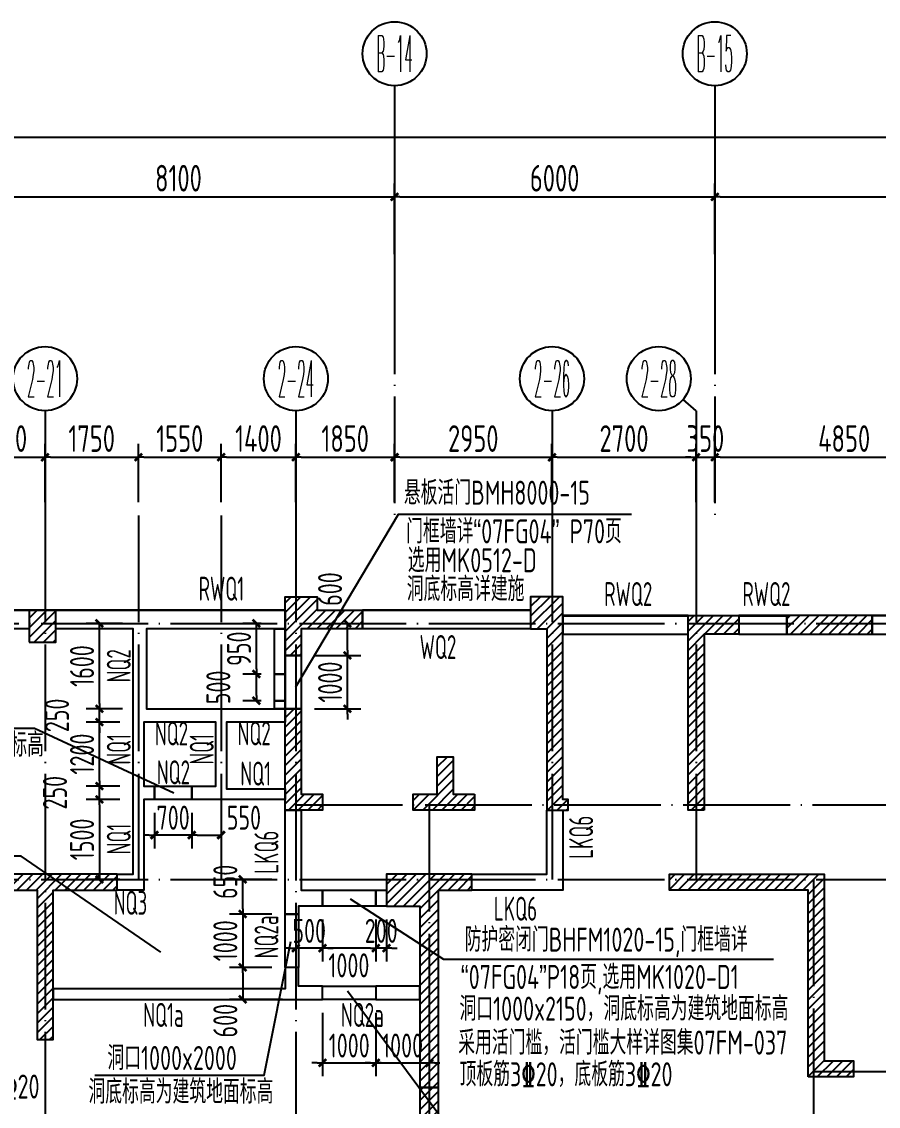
# Model space of a CAD drawing. Header units: millimetres. Extents: x 156735 to 386235, y 467499 to 703525.
# Drawn here: x 274359 to 290411, y 662092 to 682425 of the extents above; entities that cross this region are included whole.
import ezdxf
from ezdxf.enums import TextEntityAlignment as Align

# ---------------------------------------------------------------- set-up
doc = ezdxf.new("R2010")
doc.units = ezdxf.units.MM
doc.header["$LTSCALE"] = 100
doc.header["$PDMODE"] = 35
doc.header["$PDSIZE"] = 200
doc.linetypes.add('DOTE', pattern=[2.42, 2, -0.2, 0.02, -0.2])
for name, color, linetype in [('B-TEXT', 7, 'Continuous'), ('COLU', 7, 'Continuous'), ('h斜线-主楼', 7, 'Continuous'), ('h斜线-柱', 7, 'Continuous'), ('Q-AXIS', 3, 'Continuous'), ('Q-DIM', 4, 'Continuous'), ('Q-dote', 253, 'DOTE'), ('Q-TEXT', 2, 'Continuous'), ('Q-门框', 6, 'Continuous'), ('WALL', 3, 'Continuous'), ('wall-主楼', 2, 'Continuous'), ('wall-开洞', 5, 'Continuous')]:
    doc.layers.add(name, color=color, linetype=linetype)
doc.styles.add('_TCH_AXIS', font='COMPLEX', dxfattribs={"bigfont": 'GBCBIG'})
doc.styles.add('COMPLEX', font='tssdeng.shx', dxfattribs={"width": 0.7, "bigfont": 'tssdchn.shx'})
doc.styles.add('TSSD_Dimension', font='Tssdeng.shx', dxfattribs={"width": 0.7, "bigfont": 'hztxt.shx'})
doc.styles.add('TSSD_REIN', font='Tssdeng.shx', dxfattribs={"width": 0.7, "bigfont": 'hztxt.shx'})
doc.dimstyles.new('TSSD_100_100$0', dxfattribs={"dimtxt": 300, "dimasz": 100, "dimexe": 250, "dimexo": 250, "dimgap": 100, "dimtad": 1, "dimdec": 0, "dimzin": 0, "dimdsep": 46, "dimtxsty": 'TSSD_Dimension', "dimblk": '_tsdbk', "dimblk1": '_tsdbk', "dimblk2": '_tsdbk', "dimsah": 1, "dimcen": 0, "dimclrt": 7, "dimadec": 0, "dimazin": 0, "dimtfac": 1, "dimtdec": 0, "dimtix": 1, "dimtmove": 2, "dimatfit": 3, "dimldrblk": '_tsdbk', "dimfxl": 1, "dimtolj": 1, "dimtzin": 0, "dimarcsym": 0})
pattern_1 = [(45, (-467527.32, -323147.44), (-89.802561, 89.802561), [])]

# ---------------------------------------------------------------- blocks, each defined once
blk = doc.blocks.new('_tsdbk')
blk.add_line((-1, 0), (0, 0))
at = {"const_width": 0.5}
blk.add_lwpolyline([(-0.7, -0.7), (0.7, 0.7)], dxfattribs=at)
blk = doc.blocks.new('*D107')
at = {"layer": 'Defpoints', "color": 0}
for p in [(359046, 680262), (196946, 678055), (359046, 678055)]:
    blk.add_point(p, dxfattribs=at)
at = {"layer": 'Q-AXIS', "color": 0, "lineweight": -2}
for p, q in [((196946, 678305), (196946, 680512)), ((359046, 678305), (359046, 680512)), ((197046, 680262), (358946, 680262))]:
    blk.add_line(p, q, dxfattribs=at)
at = {"layer": 'Q-AXIS', "color": 0, "lineweight": -2, "xscale": 100, "yscale": 100, "zscale": 100, "rotation": 180}
blk.add_blockref('_tsdbk', (196946, 680262), dxfattribs=at)
at = {"layer": 'Q-AXIS', "color": 0, "lineweight": -2, "xscale": 100, "yscale": 100, "zscale": 100}
blk.add_blockref('_tsdbk', (359046, 680262), dxfattribs=at)
at = {"layer": 'Q-AXIS', "color": 7, "insert": (250239, 680612), "char_height": 500, "attachment_point": 5, "style": 'TSSD_Dimension'}
blk.add_mtext('\\A1;162100', dxfattribs=at)
blk = doc.blocks.new('_AXISO')
blk.add_circle((0, 0), 0.5)
at = {"layer": 'B-TEXT', "style": 'COMPLEX', "width": 1.450893}
blk.add_attdef('A', text='', height=0.56, dxfattribs=at).set_placement((0.249375, -0.28), (0.749375, -0.28), align=Align.FIT)
blk = doc.blocks.new('*D565')
at = {"layer": 'Defpoints', "color": 0}
for p in [(292196, 674260), (287346, 673168), (292196, 673168)]:
    blk.add_point(p, dxfattribs=at)
at = {"layer": 'Q-AXIS', "color": 0, "lineweight": -2}
for p, q in [((287346, 673418), (287346, 674510)), ((292196, 673418), (292196, 674510)), ((287446, 674260), (292096, 674260))]:
    blk.add_line(p, q, dxfattribs=at)
at = {"layer": 'Q-AXIS', "color": 0, "lineweight": -2, "xscale": 100, "yscale": 100, "zscale": 100, "rotation": 180}
blk.add_blockref('_tsdbk', (287346, 674260), dxfattribs=at)
at = {"layer": 'Q-AXIS', "color": 0, "lineweight": -2, "xscale": 100, "yscale": 100, "zscale": 100}
blk.add_blockref('_tsdbk', (292196, 674260), dxfattribs=at)
at = {"layer": 'Q-AXIS', "color": 7, "insert": (289771, 674610), "char_height": 500, "attachment_point": 5, "style": 'TSSD_Dimension'}
blk.add_mtext('\\A1;4850', dxfattribs=at)
blk = doc.blocks.new('*D575')
at = {"layer": 'Defpoints', "color": 0}
for p in [(281346, 674260), (279496, 673168), (281346, 673168)]:
    blk.add_point(p, dxfattribs=at)
at = {"layer": 'Q-AXIS', "color": 0, "lineweight": -2}
for p, q in [((279496, 673418), (279496, 674510)), ((281346, 673418), (281346, 674510)), ((279596, 674260), (281246, 674260))]:
    blk.add_line(p, q, dxfattribs=at)
at = {"layer": 'Q-AXIS', "color": 0, "lineweight": -2, "xscale": 100, "yscale": 100, "zscale": 100, "rotation": 180}
blk.add_blockref('_tsdbk', (279496, 674260), dxfattribs=at)
at = {"layer": 'Q-AXIS', "color": 0, "lineweight": -2, "xscale": 100, "yscale": 100, "zscale": 100}
blk.add_blockref('_tsdbk', (281346, 674260), dxfattribs=at)
at = {"layer": 'Q-AXIS', "color": 7, "insert": (280421, 674610), "char_height": 500, "attachment_point": 5, "style": 'TSSD_Dimension'}
blk.add_mtext('\\A1;1850', dxfattribs=at)
blk = doc.blocks.new('*D576')
at = {"layer": 'Defpoints', "color": 0}
for p in [(279496, 674260), (278096, 673168), (279496, 673168)]:
    blk.add_point(p, dxfattribs=at)
at = {"layer": 'Q-AXIS', "color": 0, "lineweight": -2}
for p, q in [((278096, 673418), (278096, 674510)), ((279496, 673418), (279496, 674510)), ((278196, 674260), (279396, 674260))]:
    blk.add_line(p, q, dxfattribs=at)
at = {"layer": 'Q-AXIS', "color": 0, "lineweight": -2, "xscale": 100, "yscale": 100, "zscale": 100, "rotation": 180}
blk.add_blockref('_tsdbk', (278096, 674260), dxfattribs=at)
at = {"layer": 'Q-AXIS', "color": 0, "lineweight": -2, "xscale": 100, "yscale": 100, "zscale": 100}
blk.add_blockref('_tsdbk', (279496, 674260), dxfattribs=at)
at = {"layer": 'Q-AXIS', "color": 7, "insert": (278796, 674610), "char_height": 500, "attachment_point": 5, "style": 'TSSD_Dimension'}
blk.add_mtext('\\A1;1400', dxfattribs=at)
blk = doc.blocks.new('*D577')
at = {"layer": 'Defpoints', "color": 0}
for p in [(274796, 674260), (273246, 673168), (274796, 673168)]:
    blk.add_point(p, dxfattribs=at)
at = {"layer": 'Q-AXIS', "color": 0, "lineweight": -2}
for p, q in [((273246, 673418), (273246, 674510)), ((274796, 673418), (274796, 674510)), ((273346, 674260), (274696, 674260))]:
    blk.add_line(p, q, dxfattribs=at)
at = {"layer": 'Q-AXIS', "color": 0, "lineweight": -2, "xscale": 100, "yscale": 100, "zscale": 100, "rotation": 180}
blk.add_blockref('_tsdbk', (273246, 674260), dxfattribs=at)
at = {"layer": 'Q-AXIS', "color": 0, "lineweight": -2, "xscale": 100, "yscale": 100, "zscale": 100}
blk.add_blockref('_tsdbk', (274796, 674260), dxfattribs=at)
at = {"layer": 'Q-AXIS', "color": 7, "insert": (274021, 674610), "char_height": 500, "attachment_point": 5, "style": 'TSSD_Dimension'}
blk.add_mtext('\\A1;1550', dxfattribs=at)
blk = doc.blocks.new('*D578')
at = {"layer": 'Defpoints', "color": 0}
for p in [(286996, 674260), (284296, 673168), (286996, 673168)]:
    blk.add_point(p, dxfattribs=at)
at = {"layer": 'Q-AXIS', "color": 0, "lineweight": -2}
for p, q in [((284296, 673418), (284296, 674510)), ((286996, 673418), (286996, 674510)), ((284396, 674260), (286896, 674260))]:
    blk.add_line(p, q, dxfattribs=at)
at = {"layer": 'Q-AXIS', "color": 0, "lineweight": -2, "xscale": 100, "yscale": 100, "zscale": 100, "rotation": 180}
blk.add_blockref('_tsdbk', (284296, 674260), dxfattribs=at)
at = {"layer": 'Q-AXIS', "color": 0, "lineweight": -2, "xscale": 100, "yscale": 100, "zscale": 100}
blk.add_blockref('_tsdbk', (286996, 674260), dxfattribs=at)
at = {"layer": 'Q-AXIS', "color": 7, "insert": (285646, 674610), "char_height": 500, "attachment_point": 5, "style": 'TSSD_Dimension'}
blk.add_mtext('\\A1;2700', dxfattribs=at)
blk = doc.blocks.new('*D579')
at = {"layer": 'Defpoints', "color": 0}
for p in [(284296, 674260), (281346, 673168), (284296, 673168)]:
    blk.add_point(p, dxfattribs=at)
at = {"layer": 'Q-AXIS', "color": 0, "lineweight": -2}
for p, q in [((281346, 673418), (281346, 674510)), ((284296, 673418), (284296, 674510)), ((281446, 674260), (284196, 674260))]:
    blk.add_line(p, q, dxfattribs=at)
at = {"layer": 'Q-AXIS', "color": 0, "lineweight": -2, "xscale": 100, "yscale": 100, "zscale": 100, "rotation": 180}
blk.add_blockref('_tsdbk', (281346, 674260), dxfattribs=at)
at = {"layer": 'Q-AXIS', "color": 0, "lineweight": -2, "xscale": 100, "yscale": 100, "zscale": 100}
blk.add_blockref('_tsdbk', (284296, 674260), dxfattribs=at)
at = {"layer": 'Q-AXIS', "color": 7, "insert": (282821, 674610), "char_height": 500, "attachment_point": 5, "style": 'TSSD_Dimension'}
blk.add_mtext('\\A1;2950', dxfattribs=at)
blk = doc.blocks.new('*D580')
at = {"layer": 'Defpoints', "color": 0}
for p in [(287346, 674260), (286996, 673168), (287346, 673168)]:
    blk.add_point(p, dxfattribs=at)
at = {"layer": 'Q-AXIS', "color": 0, "lineweight": -2}
for p, q in [((286996, 673418), (286996, 674510)), ((287346, 673418), (287346, 674510)), ((286896, 674260), (286796, 674260)), ((286996, 674260), (287346, 674260)), ((287446, 674260), (287546, 674260))]:
    blk.add_line(p, q, dxfattribs=at)
at = {"layer": 'Q-AXIS', "color": 0, "lineweight": -2, "xscale": 100, "yscale": 100, "zscale": 100}
blk.add_blockref('_tsdbk', (286996, 674260), dxfattribs=at)
at = {"layer": 'Q-AXIS', "color": 0, "lineweight": -2, "xscale": 100, "yscale": 100, "zscale": 100, "rotation": 180}
blk.add_blockref('_tsdbk', (287346, 674260), dxfattribs=at)
at = {"layer": 'Q-AXIS', "color": 7, "insert": (287171, 674610), "char_height": 500, "attachment_point": 5, "style": 'TSSD_Dimension'}
blk.add_mtext('\\A1;350', dxfattribs=at)
blk = doc.blocks.new('*D595')
at = {"layer": 'Defpoints', "color": 0}
for p in [(295596, 679141), (287346, 677820), (295596, 677820)]:
    blk.add_point(p, dxfattribs=at)
at = {"layer": 'Q-AXIS', "color": 0, "lineweight": -2}
for p, q in [((287346, 678070), (287346, 679391)), ((295596, 678070), (295596, 679391)), ((287446, 679141), (295496, 679141))]:
    blk.add_line(p, q, dxfattribs=at)
at = {"layer": 'Q-AXIS', "color": 0, "lineweight": -2, "xscale": 100, "yscale": 100, "zscale": 100, "rotation": 180}
blk.add_blockref('_tsdbk', (287346, 679141), dxfattribs=at)
at = {"layer": 'Q-AXIS', "color": 0, "lineweight": -2, "xscale": 100, "yscale": 100, "zscale": 100}
blk.add_blockref('_tsdbk', (295596, 679141), dxfattribs=at)
at = {"layer": 'Q-AXIS', "color": 7, "insert": (291471, 679491), "char_height": 500, "attachment_point": 5, "style": 'TSSD_Dimension'}
blk.add_mtext('\\A1;8250', dxfattribs=at)
blk = doc.blocks.new('*D596')
at = {"layer": 'Defpoints', "color": 0}
for p in [(281346, 679141), (273246, 677820), (281346, 677820)]:
    blk.add_point(p, dxfattribs=at)
at = {"layer": 'Q-AXIS', "color": 0, "lineweight": -2}
for p, q in [((273246, 678070), (273246, 679391)), ((281346, 678070), (281346, 679391)), ((273346, 679141), (281246, 679141))]:
    blk.add_line(p, q, dxfattribs=at)
at = {"layer": 'Q-AXIS', "color": 0, "lineweight": -2, "xscale": 100, "yscale": 100, "zscale": 100, "rotation": 180}
blk.add_blockref('_tsdbk', (273246, 679141), dxfattribs=at)
at = {"layer": 'Q-AXIS', "color": 0, "lineweight": -2, "xscale": 100, "yscale": 100, "zscale": 100}
blk.add_blockref('_tsdbk', (281346, 679141), dxfattribs=at)
at = {"layer": 'Q-AXIS', "color": 7, "insert": (277296, 679491), "char_height": 500, "attachment_point": 5, "style": 'TSSD_Dimension'}
blk.add_mtext('\\A1;8100', dxfattribs=at)
blk = doc.blocks.new('*D597')
at = {"layer": 'Defpoints', "color": 0}
for p in [(287346, 679141), (281346, 677820), (287346, 677820)]:
    blk.add_point(p, dxfattribs=at)
at = {"layer": 'Q-AXIS', "color": 0, "lineweight": -2}
for p, q in [((281346, 678070), (281346, 679391)), ((287346, 678070), (287346, 679391)), ((281446, 679141), (287246, 679141))]:
    blk.add_line(p, q, dxfattribs=at)
at = {"layer": 'Q-AXIS', "color": 0, "lineweight": -2, "xscale": 100, "yscale": 100, "zscale": 100, "rotation": 180}
blk.add_blockref('_tsdbk', (281346, 679141), dxfattribs=at)
at = {"layer": 'Q-AXIS', "color": 0, "lineweight": -2, "xscale": 100, "yscale": 100, "zscale": 100}
blk.add_blockref('_tsdbk', (287346, 679141), dxfattribs=at)
at = {"layer": 'Q-AXIS', "color": 7, "insert": (284346, 679491), "char_height": 500, "attachment_point": 5, "style": 'TSSD_Dimension'}
blk.add_mtext('\\A1;6000', dxfattribs=at)
blk = doc.blocks.new('*D825')
at = {"layer": 'Defpoints', "color": 0}
for p in [(276546, 674260), (274796, 673168), (276546, 673168)]:
    blk.add_point(p, dxfattribs=at)
at = {"layer": 'Q-AXIS', "color": 0, "lineweight": -2}
for p, q in [((274796, 673418), (274796, 674510)), ((276546, 673418), (276546, 674510)), ((274896, 674260), (276446, 674260))]:
    blk.add_line(p, q, dxfattribs=at)
at = {"layer": 'Q-AXIS', "color": 0, "lineweight": -2, "xscale": 100, "yscale": 100, "zscale": 100, "rotation": 180}
blk.add_blockref('_tsdbk', (274796, 674260), dxfattribs=at)
at = {"layer": 'Q-AXIS', "color": 0, "lineweight": -2, "xscale": 100, "yscale": 100, "zscale": 100}
blk.add_blockref('_tsdbk', (276546, 674260), dxfattribs=at)
at = {"layer": 'Q-AXIS', "color": 7, "insert": (275671, 674610), "char_height": 500, "attachment_point": 5, "style": 'TSSD_Dimension'}
blk.add_mtext('\\A1;1750', dxfattribs=at)
blk = doc.blocks.new('*D845')
at = {"layer": 'Defpoints', "color": 0}
for p in [(275815, 668095), (276446, 668095), (276446, 667845)]:
    blk.add_point(p, dxfattribs=at)
at = {"layer": 'Q-DIM', "color": 0, "lineweight": -2}
for p, q in [((275815, 668195), (275815, 668295)), ((276196, 668095), (275565, 668095)), ((275815, 667845), (275815, 668095)), ((276196, 667845), (275565, 667845)), ((275815, 667745), (275815, 667645))]:
    blk.add_line(p, q, dxfattribs=at)
at = {"layer": 'Q-DIM', "color": 0, "lineweight": -2, "xscale": 100, "yscale": 100, "zscale": 100}
for p, rotation in [((275815, 668095), 270), ((275815, 667845), 90)]:
    blk.add_blockref('_tsdbk', p, dxfattribs=dict(at, rotation=rotation))
at = {"layer": 'Q-DIM', "color": 7, "insert": (274982, 667970), "char_height": 450, "attachment_point": 5, "rotation": 90, "style": 'TSSD_Dimension'}
blk.add_mtext('\\A1;250', dxfattribs=at)
blk = doc.blocks.new('*D846')
at = {"layer": 'Defpoints', "color": 0}
for p in [(275815, 669295), (276446, 669295), (276446, 668095)]:
    blk.add_point(p, dxfattribs=at)
at = {"layer": 'Q-DIM', "color": 0, "lineweight": -2}
for p, q in [((276196, 669295), (275565, 669295)), ((275815, 668195), (275815, 669195)), ((276196, 668095), (275565, 668095))]:
    blk.add_line(p, q, dxfattribs=at)
at = {"layer": 'Q-DIM', "color": 0, "lineweight": -2, "xscale": 100, "yscale": 100, "zscale": 100}
for p, rotation in [((275815, 669295), 90), ((275815, 668095), 270)]:
    blk.add_blockref('_tsdbk', p, dxfattribs=dict(at, rotation=rotation))
at = {"layer": 'Q-DIM', "color": 7, "insert": (275490, 668695), "char_height": 450, "attachment_point": 5, "rotation": 90, "style": 'TSSD_Dimension'}
blk.add_mtext('\\A1;1200', dxfattribs=at)
blk = doc.blocks.new('*D847')
at = {"layer": 'Defpoints', "color": 0}
for p in [(275815, 669545), (276496, 669545), (276446, 669295)]:
    blk.add_point(p, dxfattribs=at)
at = {"layer": 'Q-DIM', "color": 0, "lineweight": -2}
for p, q in [((275815, 669645), (275815, 669745)), ((276246, 669545), (275565, 669545)), ((275815, 669295), (275815, 669545)), ((276196, 669295), (275565, 669295)), ((275815, 669195), (275815, 669095))]:
    blk.add_line(p, q, dxfattribs=at)
at = {"layer": 'Q-DIM', "color": 0, "lineweight": -2, "xscale": 100, "yscale": 100, "zscale": 100}
for p, rotation in [((275815, 669545), 270), ((275815, 669295), 90)]:
    blk.add_blockref('_tsdbk', p, dxfattribs=dict(at, rotation=rotation))
at = {"layer": 'Q-DIM', "color": 7, "insert": (275020, 669420), "char_height": 450, "attachment_point": 5, "rotation": 90, "style": 'TSSD_Dimension'}
blk.add_mtext('\\A1;250', dxfattribs=at)
blk = doc.blocks.new('*D848')
at = {"layer": 'Defpoints', "color": 0}
for p in [(275815, 671145), (276496, 671145), (276496, 669545)]:
    blk.add_point(p, dxfattribs=at)
at = {"layer": 'Q-DIM', "color": 0, "lineweight": -2}
for p, q in [((276246, 671145), (275565, 671145)), ((275815, 669645), (275815, 671045)), ((276246, 669545), (275565, 669545))]:
    blk.add_line(p, q, dxfattribs=at)
at = {"layer": 'Q-DIM', "color": 0, "lineweight": -2, "xscale": 100, "yscale": 100, "zscale": 100}
for p, rotation in [((275815, 671145), 90), ((275815, 669545), 270)]:
    blk.add_blockref('_tsdbk', p, dxfattribs=dict(at, rotation=rotation))
at = {"layer": 'Q-DIM', "color": 7, "insert": (275490, 670345), "char_height": 450, "attachment_point": 5, "rotation": 90, "style": 'TSSD_Dimension'}
blk.add_mtext('\\A1;1600', dxfattribs=at)
blk = doc.blocks.new('*D849')
at = {"layer": 'Defpoints', "color": 0}
for p in [(276446, 667845), (275815, 666345), (276446, 666345)]:
    blk.add_point(p, dxfattribs=at)
at = {"layer": 'Q-DIM', "color": 0, "lineweight": -2}
for p, q in [((276196, 667845), (275565, 667845)), ((275815, 667745), (275815, 666445)), ((276196, 666345), (275565, 666345))]:
    blk.add_line(p, q, dxfattribs=at)
at = {"layer": 'Q-DIM', "color": 0, "lineweight": -2, "xscale": 100, "yscale": 100, "zscale": 100}
for p, rotation in [((275815, 667845), 90), ((275815, 666345), 270)]:
    blk.add_blockref('_tsdbk', p, dxfattribs=dict(at, rotation=rotation))
at = {"layer": 'Q-DIM', "color": 7, "insert": (275490, 667095), "char_height": 450, "attachment_point": 5, "rotation": 90, "style": 'TSSD_Dimension'}
blk.add_mtext('\\A1;1500', dxfattribs=at)
blk = doc.blocks.new('*D850')
at = {"layer": 'Defpoints', "color": 0}
for p in [(278096, 674260), (276546, 673168), (278096, 673168)]:
    blk.add_point(p, dxfattribs=at)
at = {"layer": 'Q-AXIS', "color": 0, "lineweight": -2}
for p, q in [((276546, 673418), (276546, 674510)), ((278096, 673418), (278096, 674510)), ((276646, 674260), (277996, 674260))]:
    blk.add_line(p, q, dxfattribs=at)
at = {"layer": 'Q-AXIS', "color": 0, "lineweight": -2, "xscale": 100, "yscale": 100, "zscale": 100, "rotation": 180}
blk.add_blockref('_tsdbk', (276546, 674260), dxfattribs=at)
at = {"layer": 'Q-AXIS', "color": 0, "lineweight": -2, "xscale": 100, "yscale": 100, "zscale": 100}
blk.add_blockref('_tsdbk', (278096, 674260), dxfattribs=at)
at = {"layer": 'Q-AXIS', "color": 7, "insert": (277321, 674610), "char_height": 500, "attachment_point": 5, "style": 'TSSD_Dimension'}
blk.add_mtext('\\A1;1550', dxfattribs=at)
blk = doc.blocks.new('*D851')
at = {"layer": 'Defpoints', "color": 0}
for p in [(278756, 670195), (279096, 670195), (279096, 669695)]:
    blk.add_point(p, dxfattribs=at)
at = {"layer": 'Q-DIM', "color": 0, "lineweight": -2}
for p, q in [((278846, 670195), (278506, 670195)), ((278756, 669795), (278756, 670095)), ((278846, 669695), (278506, 669695))]:
    blk.add_line(p, q, dxfattribs=at)
at = {"layer": 'Q-DIM', "color": 0, "lineweight": -2, "xscale": 100, "yscale": 100, "zscale": 100}
for p, rotation in [((278756, 670195), 90), ((278756, 669695), 270)]:
    blk.add_blockref('_tsdbk', p, dxfattribs=dict(at, rotation=rotation))
at = {"layer": 'Q-DIM', "color": 7, "insert": (278044, 669945), "char_height": 450, "attachment_point": 5, "rotation": 90, "style": 'TSSD_Dimension'}
blk.add_mtext('\\A1;500', dxfattribs=at)
blk = doc.blocks.new('*D852')
at = {"layer": 'Defpoints', "color": 0}
for p in [(278756, 671145), (279096, 671145), (279096, 670195)]:
    blk.add_point(p, dxfattribs=at)
at = {"layer": 'Q-DIM', "color": 0, "lineweight": -2}
for p, q in [((278846, 671145), (278506, 671145)), ((278756, 670295), (278756, 671045)), ((278846, 670195), (278506, 670195))]:
    blk.add_line(p, q, dxfattribs=at)
at = {"layer": 'Q-DIM', "color": 0, "lineweight": -2, "xscale": 100, "yscale": 100, "zscale": 100}
for p, rotation in [((278756, 671145), 90), ((278756, 670195), 270)]:
    blk.add_blockref('_tsdbk', p, dxfattribs=dict(at, rotation=rotation))
at = {"layer": 'Q-DIM', "color": 7, "insert": (278431, 670670), "char_height": 450, "attachment_point": 5, "rotation": 90, "style": 'TSSD_Dimension'}
blk.add_mtext('\\A1;950', dxfattribs=at)
blk = doc.blocks.new('*D853')
at = {"layer": 'Defpoints', "color": 0}
for p in [(279596, 670545), (280463, 670545), (279596, 669545)]:
    blk.add_point(p, dxfattribs=at)
at = {"layer": 'Q-DIM', "color": 0, "lineweight": -2}
for p, q in [((280463, 670645), (280463, 670745)), ((279846, 670545), (280713, 670545)), ((280463, 669545), (280463, 670545)), ((279846, 669545), (280713, 669545)), ((280463, 669445), (280463, 669345))]:
    blk.add_line(p, q, dxfattribs=at)
at = {"layer": 'Q-DIM', "color": 0, "lineweight": -2, "xscale": 100, "yscale": 100, "zscale": 100}
for p, rotation in [((280463, 670545), 270), ((280463, 669545), 90)]:
    blk.add_blockref('_tsdbk', p, dxfattribs=dict(at, rotation=rotation))
at = {"layer": 'Q-DIM', "color": 7, "insert": (280138, 670045), "char_height": 450, "attachment_point": 5, "rotation": 90, "style": 'TSSD_Dimension'}
blk.add_mtext('\\A1;1000', dxfattribs=at)
blk = doc.blocks.new('*D854')
at = {"layer": 'Defpoints', "color": 0}
for p in [(279596, 671145), (280463, 671145), (279596, 670545)]:
    blk.add_point(p, dxfattribs=at)
at = {"layer": 'Q-DIM', "color": 0, "lineweight": -2}
for p, q in [((279846, 671145), (280713, 671145)), ((280463, 670645), (280463, 671045)), ((279846, 670545), (280713, 670545))]:
    blk.add_line(p, q, dxfattribs=at)
at = {"layer": 'Q-DIM', "color": 0, "lineweight": -2, "xscale": 100, "yscale": 100, "zscale": 100}
for p, rotation in [((280463, 671145), 90), ((280463, 670545), 270)]:
    blk.add_blockref('_tsdbk', p, dxfattribs=dict(at, rotation=rotation))
at = {"layer": 'Q-DIM', "color": 7, "insert": (280138, 671788), "char_height": 450, "attachment_point": 5, "rotation": 90, "style": 'TSSD_Dimension'}
blk.add_mtext('\\A1;600', dxfattribs=at)
blk = doc.blocks.new('*D855')
at = {"layer": 'Defpoints', "color": 0}
for p in [(276846, 667845), (277546, 667845), (276846, 667177)]:
    blk.add_point(p, dxfattribs=at)
at = {"layer": 'Q-DIM', "color": 0, "lineweight": -2}
for p, q in [((276846, 667595), (276846, 666927)), ((277546, 667595), (277546, 666927)), ((276746, 667177), (276646, 667177)), ((277546, 667177), (276846, 667177)), ((277646, 667177), (277746, 667177))]:
    blk.add_line(p, q, dxfattribs=at)
at = {"layer": 'Q-DIM', "color": 0, "lineweight": -2, "xscale": 100, "yscale": 100, "zscale": 100}
blk.add_blockref('_tsdbk', (276846, 667177), dxfattribs=at)
at = {"layer": 'Q-DIM', "color": 0, "lineweight": -2, "xscale": 100, "yscale": 100, "zscale": 100, "rotation": 180}
blk.add_blockref('_tsdbk', (277546, 667177), dxfattribs=at)
at = {"layer": 'Q-DIM', "color": 7, "insert": (277196, 667502), "char_height": 450, "attachment_point": 5, "style": 'TSSD_Dimension'}
blk.add_mtext('\\A1;700', dxfattribs=at)
blk = doc.blocks.new('*D856')
at = {"layer": 'Defpoints', "color": 0}
for p in [(277546, 667845), (278096, 667845), (278096, 667177)]:
    blk.add_point(p, dxfattribs=at)
at = {"layer": 'Q-DIM', "color": 0, "lineweight": -2}
for p, q in [((277546, 667595), (277546, 666927)), ((278096, 667595), (278096, 666927)), ((277646, 667177), (277996, 667177))]:
    blk.add_line(p, q, dxfattribs=at)
at = {"layer": 'Q-DIM', "color": 0, "lineweight": -2, "xscale": 100, "yscale": 100, "zscale": 100, "rotation": 180}
blk.add_blockref('_tsdbk', (277546, 667177), dxfattribs=at)
at = {"layer": 'Q-DIM', "color": 0, "lineweight": -2, "xscale": 100, "yscale": 100, "zscale": 100}
blk.add_blockref('_tsdbk', (278096, 667177), dxfattribs=at)
at = {"layer": 'Q-DIM', "color": 7, "insert": (278522, 667502), "char_height": 450, "attachment_point": 5, "style": 'TSSD_Dimension'}
blk.add_mtext('\\A1;550', dxfattribs=at)
blk = doc.blocks.new('*D857')
at = {"layer": 'Defpoints', "color": 0}
for p in [(279296, 665695), (278500, 664695), (279296, 664695)]:
    blk.add_point(p, dxfattribs=at)
at = {"layer": 'Q-DIM', "color": 0, "lineweight": -2}
for p, q in [((278500, 665795), (278500, 665895)), ((279046, 665695), (278250, 665695)), ((278500, 665695), (278500, 664695)), ((279046, 664695), (278250, 664695)), ((278500, 664595), (278500, 664495))]:
    blk.add_line(p, q, dxfattribs=at)
at = {"layer": 'Q-DIM', "color": 0, "lineweight": -2, "xscale": 100, "yscale": 100, "zscale": 100}
for p, rotation in [((278500, 665695), 270), ((278500, 664695), 90)]:
    blk.add_blockref('_tsdbk', p, dxfattribs=dict(at, rotation=rotation))
at = {"layer": 'Q-DIM', "color": 7, "insert": (278175, 665195), "char_height": 450, "attachment_point": 5, "rotation": 90, "style": 'TSSD_Dimension'}
blk.add_mtext('\\A1;1000', dxfattribs=at)
blk = doc.blocks.new('*D858')
at = {"layer": 'Defpoints', "color": 0}
for p in [(279296, 664695), (278500, 664095), (279496, 664095)]:
    blk.add_point(p, dxfattribs=at)
at = {"layer": 'Q-DIM', "color": 0, "lineweight": -2}
for p, q in [((279046, 664695), (278250, 664695)), ((278500, 664595), (278500, 664195)), ((279246, 664095), (278250, 664095))]:
    blk.add_line(p, q, dxfattribs=at)
at = {"layer": 'Q-DIM', "color": 0, "lineweight": -2, "xscale": 100, "yscale": 100, "zscale": 100}
for p, rotation in [((278500, 664695), 90), ((278500, 664095), 270)]:
    blk.add_blockref('_tsdbk', p, dxfattribs=dict(at, rotation=rotation))
at = {"layer": 'Q-DIM', "color": 7, "insert": (278175, 663696), "char_height": 450, "attachment_point": 5, "rotation": 90, "style": 'TSSD_Dimension'}
blk.add_mtext('\\A1;600', dxfattribs=at)
blk = doc.blocks.new('*D859')
at = {"layer": 'Defpoints', "color": 0}
for p in [(278500, 666345), (279296, 666345), (279296, 665695)]:
    blk.add_point(p, dxfattribs=at)
at = {"layer": 'Q-DIM', "color": 0, "lineweight": -2}
for p, q in [((279046, 666345), (278250, 666345)), ((278500, 665795), (278500, 666245)), ((279046, 665695), (278250, 665695))]:
    blk.add_line(p, q, dxfattribs=at)
at = {"layer": 'Q-DIM', "color": 0, "lineweight": -2, "xscale": 100, "yscale": 100, "zscale": 100}
for p, rotation in [((278500, 666345), 90), ((278500, 665695), 270)]:
    blk.add_blockref('_tsdbk', p, dxfattribs=dict(at, rotation=rotation))
at = {"layer": 'Q-DIM', "color": 7, "insert": (278175, 666300), "char_height": 450, "attachment_point": 5, "rotation": 90, "style": 'TSSD_Dimension'}
blk.add_mtext('\\A1;650', dxfattribs=at)
blk = doc.blocks.new('*D860')
at = {"layer": 'Defpoints', "color": 0}
for p in [(279996, 664095), (280996, 664095), (280996, 662906)]:
    blk.add_point(p, dxfattribs=at)
at = {"layer": 'Q-DIM', "color": 0, "lineweight": -2}
for p, q in [((279996, 663845), (279996, 662656)), ((280996, 663845), (280996, 662656)), ((279896, 662906), (279796, 662906)), ((279996, 662906), (280996, 662906)), ((281096, 662906), (281196, 662906))]:
    blk.add_line(p, q, dxfattribs=at)
at = {"layer": 'Q-DIM', "color": 0, "lineweight": -2, "xscale": 100, "yscale": 100, "zscale": 100}
blk.add_blockref('_tsdbk', (279996, 662906), dxfattribs=at)
at = {"layer": 'Q-DIM', "color": 0, "lineweight": -2, "xscale": 100, "yscale": 100, "zscale": 100, "rotation": 180}
blk.add_blockref('_tsdbk', (280996, 662906), dxfattribs=at)
at = {"layer": 'Q-DIM', "color": 7, "insert": (280496, 663231), "char_height": 450, "attachment_point": 5, "style": 'TSSD_Dimension'}
blk.add_mtext('\\A1;1000', dxfattribs=at)
blk = doc.blocks.new('*D861')
at = {"layer": 'Defpoints', "color": 0}
for p in [(280996, 664095), (281996, 664095), (281996, 662906)]:
    blk.add_point(p, dxfattribs=at)
at = {"layer": 'Q-DIM', "color": 0, "lineweight": -2}
for p, q in [((280996, 663845), (280996, 662656)), ((281996, 663845), (281996, 662656)), ((280896, 662906), (280796, 662906)), ((280996, 662906), (281996, 662906)), ((282096, 662906), (282196, 662906))]:
    blk.add_line(p, q, dxfattribs=at)
at = {"layer": 'Q-DIM', "color": 0, "lineweight": -2, "xscale": 100, "yscale": 100, "zscale": 100}
blk.add_blockref('_tsdbk', (280996, 662906), dxfattribs=at)
at = {"layer": 'Q-DIM', "color": 0, "lineweight": -2, "xscale": 100, "yscale": 100, "zscale": 100, "rotation": 180}
blk.add_blockref('_tsdbk', (281996, 662906), dxfattribs=at)
at = {"layer": 'Q-DIM', "color": 7, "insert": (281496, 663231), "char_height": 450, "attachment_point": 5, "style": 'TSSD_Dimension'}
blk.add_mtext('\\A1;1000', dxfattribs=at)
blk = doc.blocks.new('*D862')
at = {"layer": 'Defpoints', "color": 0}
for p in [(280996, 665845), (281196, 665845), (280996, 665056)]:
    blk.add_point(p, dxfattribs=at)
at = {"layer": 'Q-DIM', "color": 0, "lineweight": -2}
for p, q in [((280996, 665595), (280996, 664806)), ((281196, 665595), (281196, 664806)), ((280896, 665056), (280796, 665056)), ((281196, 665056), (280996, 665056)), ((281296, 665056), (281396, 665056))]:
    blk.add_line(p, q, dxfattribs=at)
at = {"layer": 'Q-DIM', "color": 0, "lineweight": -2, "xscale": 100, "yscale": 100, "zscale": 100}
blk.add_blockref('_tsdbk', (280996, 665056), dxfattribs=at)
at = {"layer": 'Q-DIM', "color": 0, "lineweight": -2, "xscale": 100, "yscale": 100, "zscale": 100, "rotation": 180}
blk.add_blockref('_tsdbk', (281196, 665056), dxfattribs=at)
at = {"layer": 'Q-DIM', "color": 7, "insert": (281096, 665381), "char_height": 450, "attachment_point": 5, "style": 'TSSD_Dimension'}
blk.add_mtext('\\A1;200', dxfattribs=at)
blk = doc.blocks.new('*D863')
at = {"layer": 'Defpoints', "color": 0}
for p in [(279996, 665845), (280996, 665845), (279996, 665056)]:
    blk.add_point(p, dxfattribs=at)
at = {"layer": 'Q-DIM', "color": 0, "lineweight": -2}
for p, q in [((279996, 665595), (279996, 664806)), ((280996, 665595), (280996, 664806)), ((280896, 665056), (280096, 665056))]:
    blk.add_line(p, q, dxfattribs=at)
at = {"layer": 'Q-DIM', "color": 0, "lineweight": -2, "xscale": 100, "yscale": 100, "zscale": 100, "rotation": 180}
blk.add_blockref('_tsdbk', (279996, 665056), dxfattribs=at)
at = {"layer": 'Q-DIM', "color": 0, "lineweight": -2, "xscale": 100, "yscale": 100, "zscale": 100}
blk.add_blockref('_tsdbk', (280996, 665056), dxfattribs=at)
at = {"layer": 'Q-DIM', "color": 7, "insert": (280490, 664734), "char_height": 450, "attachment_point": 5, "style": 'TSSD_Dimension'}
blk.add_mtext('\\A1;1000', dxfattribs=at)
blk = doc.blocks.new('*D864')
at = {"layer": 'Defpoints', "color": 0}
for p in [(279496, 665845), (279996, 665845), (279496, 665056)]:
    blk.add_point(p, dxfattribs=at)
at = {"layer": 'Q-DIM', "color": 0, "lineweight": -2}
for p, q in [((279496, 665595), (279496, 664806)), ((279996, 665595), (279996, 664806)), ((279396, 665056), (279296, 665056)), ((279996, 665056), (279496, 665056)), ((280096, 665056), (280196, 665056))]:
    blk.add_line(p, q, dxfattribs=at)
at = {"layer": 'Q-DIM', "color": 0, "lineweight": -2, "xscale": 100, "yscale": 100, "zscale": 100}
blk.add_blockref('_tsdbk', (279496, 665056), dxfattribs=at)
at = {"layer": 'Q-DIM', "color": 0, "lineweight": -2, "xscale": 100, "yscale": 100, "zscale": 100, "rotation": 180}
blk.add_blockref('_tsdbk', (279996, 665056), dxfattribs=at)
at = {"layer": 'Q-DIM', "color": 7, "insert": (279746, 665381), "char_height": 450, "attachment_point": 5, "style": 'TSSD_Dimension'}
blk.add_mtext('\\A1;500', dxfattribs=at)

msp = doc.modelspace()

# ---------------------------------------------------------------- hatches: boundary and pattern name
at = {"layer": 'h斜线-主楼'}
h = msp.add_hatch(dxfattribs=at)
h.set_pattern_fill('ANSI31', color=256, scale=40, style=0)
h.set_pattern_definition(pattern_1)
h.paths.add_polyline_path([(279596.5, 670544.7), (279296.5, 670544.7), (279296.5, 671644.7), (279896.5, 671644.7), (279896.5, 671394.7), (280746.5, 671394.7), (280746.5, 671044.7), (279596.5, 671044.7)])
h = msp.add_hatch(dxfattribs=at)
h.set_pattern_fill('ANSI31', color=256, scale=40, style=0)
h.set_pattern_definition(pattern_1)
h.paths.add_polyline_path([(283896.5, 671044.7), (284196.5, 671044.7), (284196.5, 667644.7), (284596.5, 667644.7), (284596.2, 667844.7), (284496.2, 667844.7), (284496.5, 671644.7), (283896.5, 671644.7)])
h = msp.add_hatch(dxfattribs=at)
h.set_pattern_fill('ANSI31', color=256, scale=40, style=0)
h.set_pattern_definition(pattern_1)
h.paths.add_polyline_path([(287146.5, 667644.7), (286846.5, 667644.7), (286846.5, 671294.7), (287796.5, 671294.7), (287796.5, 670944.7), (287146.5, 670944.7)])
h = msp.add_hatch(dxfattribs=at)
h.set_pattern_fill('ANSI31', color=256, scale=40, style=0)
h.set_pattern_definition(pattern_1)
h.paths.add_polyline_path([(290296.5, 671294.7), (288696.5, 671294.7), (288696.5, 670944.7), (290296.5, 670944.7)])
h = msp.add_hatch(dxfattribs=at)
h.set_pattern_fill('ANSI31', color=256, scale=40, style=0)
h.set_pattern_definition(pattern_1)
h.paths.add_polyline_path([(279296.5, 669544.7), (279596.5, 669544.7), (279596.5, 667944.7), (279996.5, 667944.7), (279996.5, 667644.7), (279296.5, 667644.7)])
h = msp.add_hatch(dxfattribs=at)
h.set_pattern_fill('ANSI31', color=256, scale=40, style=0)
h.set_pattern_definition(pattern_1)
h.paths.add_polyline_path([(282846.2, 667944.7), (282846.2, 667644.7), (281696.2, 667644.7), (281696.2, 667944.7), (282146.5, 667944.7), (282146.5, 668644.7), (282446.5, 668644.7), (282446.5, 667944.7)])
h = msp.add_hatch(dxfattribs=at)
h.set_pattern_fill('ANSI31', color=256, scale=40, style=0)
h.set_pattern_definition(pattern_1)
h.paths.add_polyline_path([(276146.2, 666144.7), (276146.2, 666444.7), (273446.2, 666444.7), (273446.2, 666144.7), (274646.5, 666144.7), (274646.5, 663344.7), (274946.5, 663344.7), (274946.5, 666144.7)])
h = msp.add_hatch(dxfattribs=at)
h.set_pattern_fill('ANSI31', color=256, scale=40, style=0)
h.set_pattern_definition(pattern_1)
h.paths.add_polyline_path([(282796.5, 666144.7), (282796.5, 666444.7), (281196.5, 666444.7), (281196.5, 665844.7), (281821.5, 665844.7), (281821.5, 662444.7), (282171.5, 662444.7), (282171.5, 666144.7)])
h = msp.add_hatch(dxfattribs=at)
h.set_pattern_fill('ANSI31', color=256, scale=40, style=0)
h.set_pattern_definition(pattern_1)
h.paths.add_polyline_path([(289096.5, 662644.7), (289096.5, 666144.7), (286496.5, 666144.7), (286496.5, 666444.7), (289396.5, 666444.7), (289396.5, 662944.7), (289946.5, 662944.7), (289946.5, 662644.7)])
h = msp.add_hatch(dxfattribs=at)
h.set_pattern_fill('ANSI31', color=256, scale=40, style=0)
h.set_pattern_definition(pattern_1)
h.paths.add_polyline_path([(282171.5, 662444.7), (281821.5, 662444.7), (281821.5, 660944.7), (282171.5, 660944.7)])
at = {"layer": 'h斜线-柱'}
h = msp.add_hatch(dxfattribs=at)
h.set_pattern_fill('ANSI31', color=256, scale=40, style=0)
h.set_pattern_definition([(45, (-453177.32, -323147.44), (-89.802561, 89.802561), [])])
h.paths.add_polyline_path([(274496.5, 670794.7), (274996.5, 670794.7), (274996.5, 671394.7), (274496.5, 671394.7)])

# ---------------------------------------------------------------- linework, layer by layer
at = {"color": 6, "lineweight": 30}
msp.add_lwpolyline([(255896.5, 671394.7), (256108.4, 671394.7), (256362.6, 671394.7), (279296.5, 671394.7)], dxfattribs=at)
at = {"color": 1, "lineweight": 30}
msp.add_lwpolyline([(280746.5, 671394.7), (283896.5, 671394.7)], dxfattribs=at)
at = {"color": 3, "lineweight": 30}
for points in [[(284496.5, 671284.7), (286846.5, 671284.7)], [(287796.5, 671284.7), (288696.5, 671284.7)], [(290296.5, 671294.7), (291496.5, 671294.7)]]:
    msp.add_lwpolyline(points, dxfattribs=at)
at = {"layer": 'COLU'}
msp.add_lwpolyline([(274496.5, 670794.7), (274996.5, 670794.7), (274996.5, 671394.7), (274496.5, 671394.7)], close=True, dxfattribs=at)
at = {"layer": 'Q-AXIS'}
for p, q in [((281346.5, 681225.4), (281346.5, 677819.9)), ((281346.5, 681225.4), (281346.5, 677819.9)), ((281346.5, 681225.4), (281346.5, 677819.9)), ((287346.5, 681225.4), (287346.5, 677819.9)), ((287346.5, 681225.4), (287346.5, 677819.9)), ((287346.5, 681225.4), (287346.5, 677819.9)), ((286996.5, 675133), (286752, 675342.6)), ((274796.5, 675133), (274796.5, 673167.5)), ((279496.5, 675133), (279496.5, 673167.5)), ((284296.5, 675133), (284296.5, 673167.5)), ((286996.5, 675133), (286996.5, 673167.5))]:
    msp.add_line(p, q, dxfattribs=at)
at = {"layer": 'Q-dote', "ltscale": 10}
for p, q in [((281346.5, 677819.9), (281346.5, 673167.5)), ((287346.5, 677819.9), (287346.5, 673167.5)), ((274796.5, 673167.5), (274796.5, 661944.7)), ((276546.5, 673167.5), (276546.5, 666344.7)), ((278096.5, 673167.5), (278096.5, 666344.7)), ((279496.5, 673167.5), (279496.5, 661944.7)), ((284296.5, 673167.5), (284296.5, 666344.7)), ((286996.5, 673167.5), (286996.5, 666344.7)), ((240846.5, 671144.7), (296790.3, 671144.7)), ((279496.5, 667744.7), (296790.3, 667744.7)), ((281996.5, 667744.7), (281996.5, 656086)), ((240846.5, 666344.7), (296790.3, 666344.7)), ((289196.5, 666344.7), (289196.5, 656086)), ((289196.5, 662744.7), (296790.3, 662744.7))]:
    msp.add_line(p, q, dxfattribs=at)
at = {"layer": 'Q-TEXT'}
for points in [[(279496.5, 669954.6), (281419.3, 673195.9), (285784.6, 673195.9)], [(271429.8, 669181.1), (274599.5, 669181.1), (277207.9, 667968.5)], [(288449.8, 664845.8), (282267.2, 664845.8), (280522.1, 665973.1)], [(275730.7, 662676.2), (278900.4, 662676.2), (279403.8, 665181.4)], [(287383.6, 661120.7), (282780, 661120.7), (280461.9, 664248.3)]]:
    msp.add_lwpolyline(points, dxfattribs=at)
at = {"layer": 'Q-TEXT', "color": 3}
msp.add_lwpolyline([(276968.7, 664979.2), (274351.8, 666779.1), (269872.6, 666779.1)], dxfattribs=at)
at = {"layer": 'Q-门框'}
for points in [[(279296.5, 670544.7), (279596.5, 670544.7), (279596.5, 669544.7), (279296.5, 669544.7)], [(279096.5, 670194.7), (279296.5, 670194.7), (279296.5, 669694.7), (279096.5, 669694.7)], [(276846.5, 668094.7), (277546.5, 668094.7), (277546.5, 667844.7), (276846.5, 667844.7)], [(279996.5, 666144.7), (280996.5, 666144.7), (280996.5, 665844.7), (279996.5, 665844.7)], [(279296.5, 665694.7), (279546.5, 665694.7), (279546.5, 664694.7), (279296.5, 664694.7)], [(279996.5, 664344.7), (280996.5, 664344.7), (280996.5, 664094.7), (279996.5, 664094.7)]]:
    msp.add_lwpolyline(points, close=True, dxfattribs=at)
at = {"layer": 'WALL'}
for points in [[(274496.5, 671394.7), (274496.5, 671044.7), (268946.5, 671044.7), (268946.5, 670344.7), (268646.5, 670344.7), (268646.5, 671394.7), (274496.5, 671394.7)], [(274996.5, 671394.7), (279296.5, 671394.7), (279296.5, 671044.7), (276696.5, 671044.7), (276696.5, 669544.7), (279296.5, 669544.7), (279296.5, 669294.7), (278196.5, 669294.7), (278196.5, 668044.7), (279296.5, 668044.7), (279296.5, 667844.7), (277546.5, 667844.7), (277546.5, 668094.7), (277996.5, 668094.7), (277996.5, 669294.7), (276646.5, 669294.7), (276646.5, 668094.7), (276846.5, 668094.7), (276846.5, 667844.7), (276646.5, 667844.7), (276646.5, 666144.7), (276146.2, 666144.7), (276146.2, 666444.7), (276446.5, 666444.7), (276446.5, 671044.7), (274996.5, 671044.7), (274996.5, 671394.7)]]:
    msp.add_lwpolyline(points, dxfattribs=at)
for points in [[(283896.5, 671044.7), (280746.5, 671044.7), (280746.5, 671394.7), (283896.5, 671394.7)], [(286846.5, 671294.7), (284496.5, 671294.7), (284496.5, 670944.7), (286846.5, 670944.7)], [(288696.5, 671294.7), (287796.5, 671294.7), (287796.5, 670944.7), (288696.5, 670944.7)], [(291496.5, 671294.7), (290296.5, 671294.7), (290296.5, 670944.7), (291496.5, 670944.7)], [(279096.5, 671044.7), (279296.5, 671044.7), (279296.5, 670194.7), (279096.5, 670194.7)], [(279096.5, 669694.7), (279296.5, 669694.7), (279296.5, 669544.7), (279096.5, 669544.7)], [(279996.5, 665844.7), (279546.5, 665844.7), (279546.5, 665694.7), (279296.5, 665694.7), (279296.5, 667644.7), (279596.5, 667644.7), (279596.5, 666144.7), (279996.5, 666144.7)], [(284196.5, 667644.7), (284496.5, 667644.7), (284496.5, 666144.7), (282796.5, 666144.7), (282796.5, 666444.7), (284196.5, 666444.7)], [(280996.5, 666144.7), (281196.5, 666144.7), (281196.5, 665844.7), (280996.5, 665844.7)], [(279546.5, 664694.7), (279296.5, 664694.7), (279296.5, 664294.7), (274946.5, 664294.7), (274946.5, 664094.7), (279996.5, 664094.7), (279996.5, 664344.7), (279546.5, 664344.7)], [(280996.5, 664344.7), (280996.5, 664094.7), (281821.5, 664094.7), (281821.5, 664344.7)]]:
    msp.add_lwpolyline(points, close=True, dxfattribs=at)
at = {"layer": 'wall-主楼'}
for points in [[(279596.5, 670544.7), (279296.5, 670544.7), (279296.5, 671644.7), (279896.5, 671644.7), (279896.5, 671394.7), (280746.5, 671394.7), (280746.5, 671044.7), (279596.5, 671044.7)], [(283896.5, 671044.7), (284196.5, 671044.7), (284196.5, 667644.7), (284596.5, 667644.7), (284596.2, 667844.7), (284496.2, 667844.7), (284496.5, 671644.7), (283896.5, 671644.7)], [(287146.5, 667644.7), (286846.5, 667644.7), (286846.5, 671294.7), (287796.5, 671294.7), (287796.5, 670944.7), (287146.5, 670944.7)], [(290296.5, 671294.7), (288696.5, 671294.7), (288696.5, 670944.7), (290296.5, 670944.7)], [(279296.5, 669544.7), (279596.5, 669544.7), (279596.5, 667944.7), (279996.5, 667944.7), (279996.5, 667644.7), (279296.5, 667644.7)], [(282846.2, 667944.7), (282846.2, 667644.7), (281696.2, 667644.7), (281696.2, 667944.7), (282146.5, 667944.7), (282146.5, 668644.7), (282446.5, 668644.7), (282446.5, 667944.7)], [(276146.2, 666144.7), (276146.2, 666444.7), (273446.2, 666444.7), (273446.2, 666144.7), (274646.5, 666144.7), (274646.5, 663344.7), (274946.5, 663344.7), (274946.5, 666144.7)], [(282796.5, 666144.7), (282796.5, 666444.7), (281196.5, 666444.7), (281196.5, 665844.7), (281821.5, 665844.7), (281821.5, 662444.7), (282171.5, 662444.7), (282171.5, 666144.7)], [(289096.5, 662644.7), (289096.5, 666144.7), (286496.5, 666144.7), (286496.5, 666444.7), (289396.5, 666444.7), (289396.5, 662944.7), (289946.5, 662944.7), (289946.5, 662644.7)]]:
    msp.add_lwpolyline(points, close=True, dxfattribs=at)
at = {"layer": 'wall-开洞'}
msp.add_lwpolyline([(282171.5, 662444.7), (281821.5, 662444.7), (281821.5, 660944.7), (282171.5, 660944.7)], close=True, dxfattribs=at)

# ---------------------------------------------------------------- block references
at = {"layer": 'Q-AXIS'}
ref = msp.add_blockref('_AXISO', (281346.5, 681825.4), dxfattribs=dict(at, xscale=1199.999999999998, yscale=1200, zscale=1200, rotation=359.9996457873818))
ref.add_attrib('A', 'B-14', dxfattribs={"color": 7, "height": 678.82, "rotation": 359.99965, "style": '_TCH_AXIS', "width": 0.265823}).set_placement((281007.1, 681486), (281685.9, 681486), align=Align.FIT)
ref = msp.add_blockref('_AXISO', (287346.5, 681825.4), dxfattribs=dict(at, xscale=1199.999999999998, yscale=1200, zscale=1200, rotation=359.9996457873818))
ref.add_attrib('A', 'B-15', dxfattribs={"color": 7, "height": 678.82, "rotation": 359.99965, "style": '_TCH_AXIS', "width": 0.272727}).set_placement((287007.1, 681486), (287685.9, 681486), align=Align.FIT)
ref = msp.add_blockref('_AXISO', (274796.5, 675733), dxfattribs=dict(at, xscale=1199.999999999998, yscale=1200, zscale=1200, rotation=359.9996457873818))
ref.add_attrib('A', '2-21', dxfattribs={"color": 7, "height": 678.82, "rotation": 359.99965, "style": '_TCH_AXIS', "width": 0.28}).set_placement((274457.1, 675393.6), (275135.9, 675393.6), align=Align.FIT)
ref = msp.add_blockref('_AXISO', (279496.5, 675733), dxfattribs=dict(at, xscale=1199.999999999998, yscale=1200, zscale=1200, rotation=359.9996457873818))
ref.add_attrib('A', '2-24', dxfattribs={"color": 7, "height": 678.82, "rotation": 359.99965, "style": '_TCH_AXIS', "width": 0.256098}).set_placement((279157.1, 675393.6), (279835.9, 675393.6), align=Align.FIT)
ref = msp.add_blockref('_AXISO', (284296.5, 675733), dxfattribs=dict(at, xscale=1199.999999999998, yscale=1200, zscale=1200, rotation=359.9996457873818))
ref.add_attrib('A', '2-26', dxfattribs={"color": 7, "height": 678.82, "rotation": 359.99965, "style": '_TCH_AXIS', "width": 0.2625}).set_placement((283957.1, 675393.6), (284635.9, 675393.6), align=Align.FIT)
ref = msp.add_blockref('_AXISO', (286296.5, 675733), dxfattribs=dict(at, xscale=1199.999999999998, yscale=1200, zscale=1200, rotation=359.9996457873818))
ref.add_attrib('A', '2-28', dxfattribs={"color": 7, "height": 678.82, "rotation": 359.99965, "style": '_TCH_AXIS', "width": 0.2625}).set_placement((285957.1, 675393.6), (286635.9, 675393.6), align=Align.FIT)

# ---------------------------------------------------------------- texts
at = {"layer": 'Q-TEXT', "style": 'TSSD_REIN', "width": 0.7}
for s, p in [('悬板活门BMH8000-15', (281520.7, 673369.3)), ('门框墙详“07FG04” P70页', (281563.5, 672645.5)), ('选用MK0512-D', (281593.8, 672104.2)), ('洞底标高详建施', (281574.6, 671563.3)), ('洞底标高为建筑地面标高', (271309.2, 668645.8)), ('防护密闭门BHFM1020-15,门框墙详', (282659.5, 664991.5)), ('“07FG04”P18页,选用MK1020-D1', (282588.9, 664292)), ('洞口1000x2150，洞底标高为建筑地面标高', (282563.1, 663697.3)), ('采用活门槛，活门槛大样详图集07FM-037', (282538.7, 663061.4)), ('洞口1000x2000', (275965.8, 662772.8)), ('顶板筋3%%13220，底板筋3%%13220', (282564.4, 662467.2)), ('上下挡墙改500宽，顶板筋4\x8420;底板筋4\x8420', (268042, 662237.4)), ('洞底标高为建筑地面标高', (275610.1, 662140.9))]:
    msp.add_text(s, height=450, dxfattribs=at).set_placement(p)
at = {"layer": 'Q-TEXT', "style": 'TSSD_REIN', "width": 0.6}
for s, rotation, p in [('RWQ1', 360, (277674.4, 671570.4)), ('RWQ2', 360, (285274.4, 671470.4)), ('RWQ2', 360, (287864.4, 671470.4)), ('WQ2', 360, (281815.3, 670476.7)), ('NQ2', 90, (276403.5, 670039.2)), ('NQ2', 360, (276855.1, 668856.9)), ('NQ2', 360, (278404.2, 668859)), ('NQ1', 90, (276403.5, 668497)), ('NQ1', 90, (277958, 668497.2)), ('NQ2', 360, (276891.5, 668127.7)), ('NQ1', 360, (278456, 668104.6)), ('NQ1', 90, (276403.5, 666814.5)), ('LKQ6', 90, (285067.1, 666730.5)), ('LKQ6', 90, (279171.2, 666450)), ('NQ3', 360, (276083.5, 665681.8)), ('LKQ6', 360, (283207.9, 665570.9)), ('NQ2a', 90, (279171.2, 664865.7)), ('NQ1a', 360, (276636.3, 663579.8)), ('NQ2a', 360, (280341, 663579.8))]:
    msp.add_text(s, height=450, rotation=rotation, dxfattribs=at).set_placement(p)

# ---------------------------------------------------------------- dimensions: what is measured, and where the dimension line sits
at = {"layer": 'Q-AXIS'}
dim = msp.add_linear_dim(base=(359046.5, 680262.3), p1=(196946.5, 678055.1), p2=(359046.5, 678055.1), dimstyle='TSSD_100_100$0', override={"dimtxt": 500}, dxfattribs=at)
dim.commit()
dim.dimension.update_dxf_attribs({"geometry": '*D107', "text_midpoint": (250239, 680612.3), "dimtype": 160})
for base, p1, p2, picture, middle in [((281346.5, 679141.4), (273246.5, 677819.9), (281346.5, 677819.9), '*D596', (277296.5, 679491.4)), ((287346.5, 679141.4), (281346.5, 677819.9), (287346.5, 677819.9), '*D597', (284346.5, 679491.4)), ((295596.5, 679141.4), (287346.5, 677819.9), (295596.5, 677819.9), '*D595', (291471.5, 679491.4)), ((274796.5, 674260), (273246.5, 673167.5), (274796.5, 673167.5), '*D577', (274021.5, 674610)), ((276546.5, 674260), (274796.5, 673167.5), (276546.5, 673167.5), '*D825', (275671.5, 674610)), ((278096.5, 674260), (276546.5, 673167.5), (278096.5, 673167.5), '*D850', (277321.5, 674610)), ((279496.5, 674260), (278096.5, 673167.5), (279496.5, 673167.5), '*D576', (278796.5, 674610)), ((281346.5, 674260), (279496.5, 673167.5), (281346.5, 673167.5), '*D575', (280421.5, 674610)), ((284296.5, 674260), (281346.5, 673167.5), (284296.5, 673167.5), '*D579', (282821.5, 674610)), ((286996.5, 674260), (284296.5, 673167.5), (286996.5, 673167.5), '*D578', (285646.5, 674610)), ((287346.5, 674260), (286996.5, 673167.5), (287346.5, 673167.5), '*D580', (287171.5, 674610)), ((292196.5, 674260), (287346.5, 673167.5), (292196.5, 673167.5), '*D565', (289771.5, 674610))]:
    dim = msp.add_linear_dim(base=base, p1=p1, p2=p2, dimstyle='TSSD_100_100$0', override={"dimtxt": 500}, dxfattribs=at)
    dim.commit()
    dim.dimension.update_dxf_attribs({"geometry": picture, "text_midpoint": middle})
at = {"layer": 'Q-DIM'}
for base, p1, p2, picture, middle in [((280462.7, 671144.7), (279596.5, 670544.7), (279596.5, 671144.7), '*D854', (280137.7, 671788.1)), ((278756.2, 670194.7), (279096.5, 669694.7), (279096.5, 670194.7), '*D851', (278043.9, 669944.7)), ((275815.3, 669544.7), (276446.1, 669294.7), (276496.1, 669544.7), '*D847', (275020.3, 669419.7)), ((275815.3, 668094.7), (276446.1, 667844.7), (276446.1, 668094.7), '*D845', (274981.9, 667969.7)), ((278499.7, 666344.7), (279296.5, 665694.7), (279296.5, 666344.7), '*D859', (278174.7, 666299.5)), ((278499.7, 664094.7), (279296.5, 664694.7), (279496.5, 664094.7), '*D858', (278174.7, 663695.6))]:
    dim = msp.add_linear_dim(base=base, p1=p1, p2=p2, angle=90, dimstyle='TSSD_100_100$0', override={"dimtxt": 450}, dxfattribs=at)
    dim.commit()
    dim.dimension.update_dxf_attribs({"geometry": picture, "text_midpoint": middle, "dimtype": 160})
for base, p1, p2, picture, middle in [((275815.3, 671144.7), (276496.1, 669544.7), (276496.1, 671144.7), '*D848', (275490.3, 670344.7)), ((278756.2, 671144.7), (279096.5, 670194.7), (279096.5, 671144.7), '*D852', (278431.2, 670669.7)), ((280462.7, 670544.7), (279596.5, 669544.7), (279596.5, 670544.7), '*D853', (280137.7, 670044.7)), ((275815.3, 669294.7), (276446.1, 668094.7), (276446.1, 669294.7), '*D846', (275490.3, 668694.7)), ((275815.3, 666344.7), (276446.1, 667844.7), (276446.1, 666344.7), '*D849', (275490.3, 667094.7)), ((278499.7, 664694.7), (279296.5, 665694.7), (279296.5, 664694.7), '*D857', (278174.7, 665194.7))]:
    dim = msp.add_linear_dim(base=base, p1=p1, p2=p2, angle=90, dimstyle='TSSD_100_100$0', override={"dimtxt": 450}, dxfattribs=at)
    dim.commit()
    dim.dimension.update_dxf_attribs({"geometry": picture, "text_midpoint": middle})
for base, p1, p2, picture, middle in [((276846.5, 667176.9), (277546.5, 667844.7), (276846.5, 667844.7), '*D855', (277196.5, 667501.9)), ((279496.5, 665055.6), (279996.5, 665844.7), (279496.5, 665844.7), '*D864', (279746.5, 665380.6)), ((280996.5, 665055.6), (281196.5, 665844.7), (280996.5, 665844.7), '*D862', (281096.5, 665380.6)), ((280996.5, 662906.4), (279996.5, 664094.7), (280996.5, 664094.7), '*D860', (280496.5, 663231.4)), ((281996.5, 662906.4), (280996.5, 664094.7), (281996.5, 664094.7), '*D861', (281496.5, 663231.4))]:
    dim = msp.add_linear_dim(base=base, p1=p1, p2=p2, dimstyle='TSSD_100_100$0', override={"dimtxt": 450}, dxfattribs=at)
    dim.commit()
    dim.dimension.update_dxf_attribs({"geometry": picture, "text_midpoint": middle})
for base, p1, p2, picture, middle in [((278096.5, 667176.9), (277546.5, 667844.7), (278096.5, 667844.7), '*D856', (278521.5, 667501.9)), ((279996.5, 665055.6), (280996.5, 665844.7), (279996.5, 665844.7), '*D863', (280490.5, 664734.4))]:
    dim = msp.add_linear_dim(base=base, p1=p1, p2=p2, dimstyle='TSSD_100_100$0', override={"dimtxt": 450}, dxfattribs=at)
    dim.commit()
    dim.dimension.update_dxf_attribs({"geometry": picture, "text_midpoint": middle, "dimtype": 160})

doc.saveas('drawing.dxf')
